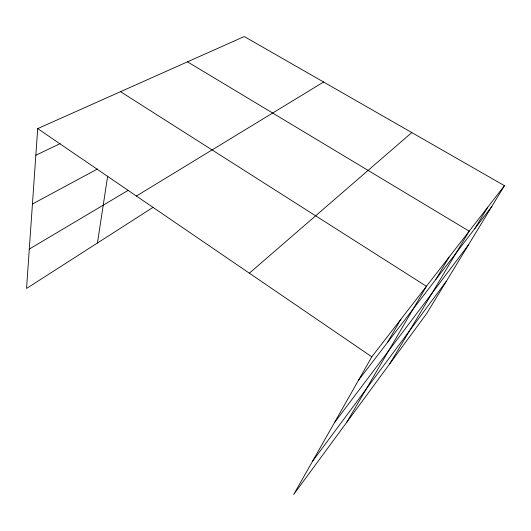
<?xml version="1.0" encoding="UTF-8"?>
<svg xmlns="http://www.w3.org/2000/svg" width="531" height="531" viewBox="0 0 531 531"><rect width="100%" height="100%" fill="white"/><g stroke="black" fill="none" stroke-linecap="round" stroke-linejoin="round"><path stroke-width="0.8" d="M504.45 185.677L371.793 356.812L293.703 494.461L426.791 313.403L504.45 185.677L244.247 36.539L37.694 128.602L26.55 288.466L153.24 207.223M97.452 242.999L107.66 176.106M387.491 342.462L400.898 319.264M346.617 422.477L426.446 286.309L120.537 91.677M435.805 279.479L449.047 257.15M389.834 363.689L469.178 231.171L187.489 61.835M474.9 228.509L487.75 207.216M312.527 461.28L446.379 281.198M334.377 422.762L468.402 244.97M358.452 380.322L491.832 206.433M249.351 273.18L411.797 132.571M136.407 196.025L323.591 82.02M29.298 249.066L128.11 190.403M32.437 204.023L97.531 168.958M35.836 155.244L60.109 143.629M37.694 128.602L371.793 356.812"/></g></svg>
